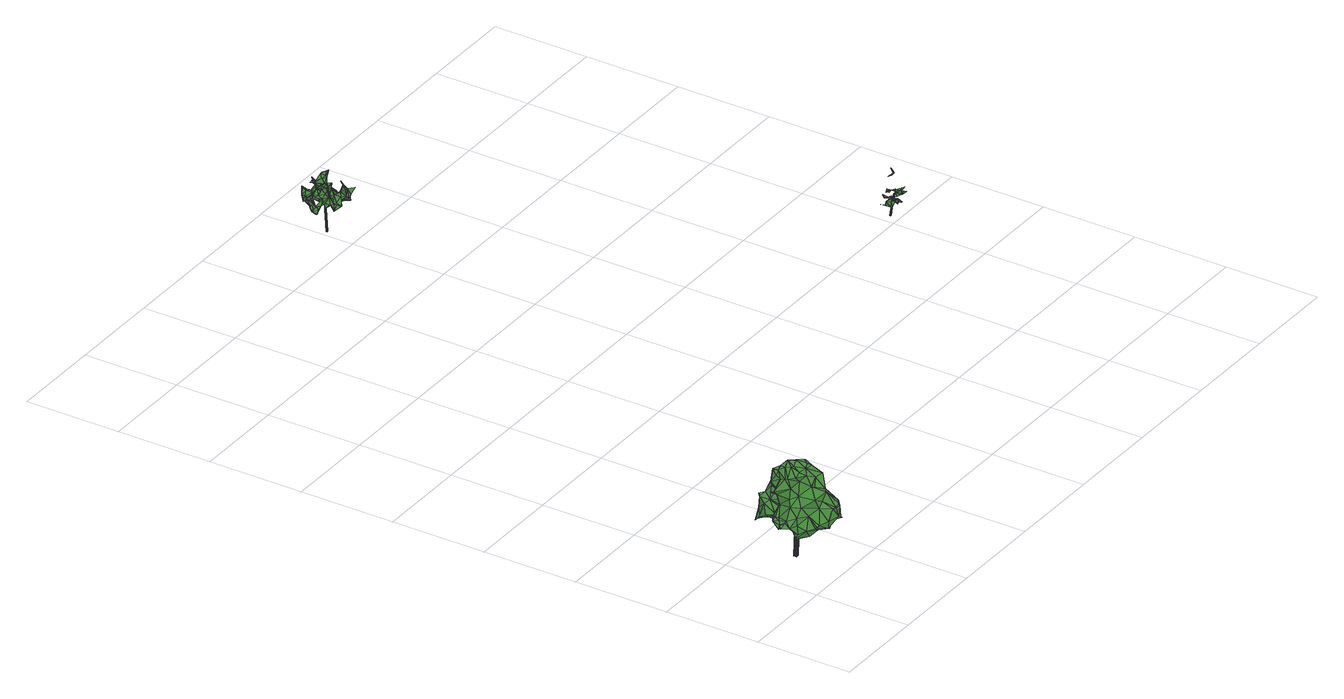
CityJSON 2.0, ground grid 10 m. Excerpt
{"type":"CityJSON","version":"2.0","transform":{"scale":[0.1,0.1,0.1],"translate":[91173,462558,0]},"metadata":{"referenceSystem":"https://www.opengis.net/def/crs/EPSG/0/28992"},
"CityObjects":{
"tree1":{"type":"SolitaryVegetationObject","attributes":{"gtid":52,"crown_width_m":7.32,"crown_median_z":5.92,"trunk_H_m":5.46,"trunk_DBH_m":0.293,"trunk_radius_m":0.147,"trunk_base_height_m":0.46,"original_gtid":"53"},"geometry":[{"type":"MultiSurface","lod":"3","boundaries":[[[0,1,2]],[[3,4,5]],[[6,7,8]],[[9,10,11]],[[12,13,14]],[[15,16,17]],[[18,19,20]],[[21,22,17]],[[23,24,25]],[[26,27,24]],[[25,24,27]],[[8,28,6]],[[25,29,20]],[[30,31,32]],[[33,34,35]],[[36,37,38]],[[36,38,39]],[[40,41,42]],[[43,44,45]],[[43,45,46]],[[47,48,13]],[[49,50,51]],[[52,53,54]],[[55,52,54]],[[42,56,40]],[[57,44,58]],[[59,28,60]],[[61,62,63]],[[64,65,66]],[[67,68,52]],[[8,16,60]],[[15,60,16]],[[69,70,71]],[[14,13,72]],[[73,74,75]],[[76,77,65]],[[78,79,80]],[[55,81,52]],[[58,44,82]],[[83,51,47]],[[83,47,84]],[[85,86,87]],[[9,45,44]],[[88,45,9]],[[89,90,49]],[[36,91,70]],[[92,93,94]],[[95,61,63]],[[96,0,2]],[[97,38,98]],[[99,33,100]],[[101,102,103]],[[104,48,47]],[[105,106,64]],[[107,108,109]],[[89,110,90]],[[111,81,112]],[[113,114,115]],[[116,115,117]],[[118,119,105]],[[44,57,10]],[[120,121,0]],[[122,19,18]],[[123,122,124]],[[69,125,70]],[[12,84,13]],[[126,124,122]],[[18,124,126]],[[127,128,129]],[[56,12,40]],[[56,84,12]],[[73,75,86]],[[130,5,131]],[[67,132,133]],[[47,51,134]],[[135,136,137]],[[95,79,138]],[[114,135,139]],[[140,121,141]],[[4,50,142]],[[143,99,144]],[[145,146,44]],[[122,18,126]],[[94,147,148]],[[9,44,10]],[[113,149,133]],[[2,68,96]],[[117,139,150]],[[115,139,117]],[[151,7,6]],[[152,144,153]],[[99,153,144]],[[12,14,154]],[[68,155,96]],[[57,39,156]],[[3,157,158]],[[159,119,160]],[[97,98,85]],[[149,145,67]],[[138,61,95]],[[17,161,15]],[[17,22,161]],[[106,105,162]],[[114,163,135]],[[11,10,97]],[[164,29,165]],[[144,110,143]],[[166,167,168]],[[58,39,57]],[[10,57,156]],[[169,70,117]],[[169,117,150]],[[18,164,124]],[[131,124,164]],[[32,31,170]],[[14,32,170]],[[11,97,85]],[[41,171,35]],[[8,71,169]],[[88,46,45]],[[164,18,29]],[[114,112,172]],[[11,88,9]],[[54,107,55]],[[173,161,22]],[[150,21,16]],[[150,16,169]],[[109,1,140]],[[114,172,163]],[[11,174,88]],[[175,88,174]],[[176,141,121]],[[72,177,173]],[[65,178,179]],[[180,181,23]],[[182,130,165]],[[182,165,27]],[[61,138,183]],[[61,183,171]],[[42,34,143]],[[65,64,159]],[[12,61,184]],[[175,123,185]],[[151,98,38]],[[62,186,63]],[[84,47,13]],[[76,179,187]],[[65,179,76]],[[10,156,97]],[[72,188,177]],[[173,15,161]],[[142,152,103]],[[18,20,29]],[[189,190,27]],[[85,98,151]],[[104,158,27]],[[37,7,38]],[[151,38,7]],[[143,110,89]],[[144,90,110]],[[144,152,90]],[[191,100,192]],[[191,192,179]],[[143,193,42]],[[94,93,147]],[[194,147,93]],[[156,39,38]],[[101,195,102]],[[196,77,79]],[[196,79,197]],[[171,183,192]],[[183,78,192]],[[21,30,22]],[[36,58,91]],[[58,36,39]],[[175,185,88]],[[159,106,119]],[[154,61,12]],[[41,40,61]],[[198,199,195]],[[121,1,0]],[[44,43,200]],[[97,156,38]],[[166,168,83]],[[25,201,23]],[[87,201,25]],[[202,203,104]],[[162,105,119]],[[92,204,205]],[[206,202,203]],[[131,102,124]],[[131,207,102]],[[207,131,5]],[[91,113,116]],[[17,16,21]],[[135,137,208]],[[164,130,131]],[[42,35,34]],[[143,34,33]],[[65,160,152]],[[4,209,50]],[[122,123,19]],[[175,19,123]],[[42,41,35]],[[205,93,92]],[[210,147,194]],[[210,194,62]],[[108,107,54]],[[108,53,68]],[[108,68,2]],[[54,53,108]],[[211,212,103]],[[52,68,53]],[[63,136,95]],[[169,71,70]],[[32,173,22]],[[22,30,32]],[[26,188,27]],[[72,173,32]],[[72,32,14]],[[60,15,173]],[[23,75,180]],[[213,64,0]],[[213,0,96]],[[134,203,104]],[[2,1,108]],[[134,104,47]],[[136,214,215]],[[216,217,74]],[[197,214,196]],[[217,181,74]],[[157,27,158]],[[136,215,95]],[[118,105,64]],[[106,159,64]],[[100,153,99]],[[137,186,208]],[[37,125,69]],[[128,127,218]],[[129,128,88]],[[67,133,149]],[[99,143,33]],[[197,215,214]],[[46,64,213]],[[118,64,46]],[[25,27,165]],[[56,42,167]],[[187,179,35]],[[219,51,50]],[[79,215,197]],[[88,128,46]],[[77,196,140]],[[220,120,221]],[[158,219,4]],[[158,203,219]],[[76,79,77]],[[187,79,76]],[[124,185,123]],[[78,138,79]],[[56,166,84]],[[79,187,80]],[[8,169,16]],[[89,193,143]],[[222,4,219]],[[221,66,223]],[[130,224,3]],[[130,190,224]],[[157,3,224]],[[44,200,145]],[[4,142,5]],[[20,87,25]],[[52,132,67]],[[81,132,52]],[[133,132,81]],[[43,225,200]],[[212,119,118]],[[155,225,96]],[[137,63,186]],[[154,210,62]],[[194,93,205]],[[95,215,79]],[[49,90,50]],[[31,30,94]],[[31,94,148]],[[46,128,212]],[[46,212,118]],[[222,50,209]],[[59,216,226]],[[81,111,133]],[[113,133,111]],[[171,41,61]],[[84,166,83]],[[183,138,78]],[[167,166,56]],[[192,80,35]],[[187,35,80]],[[83,49,51]],[[199,198,212]],[[227,174,11]],[[36,125,37]],[[189,27,157]],[[134,206,203]],[[86,226,73]],[[173,177,228]],[[173,228,60]],[[149,113,145]],[[58,145,113]],[[58,82,145]],[[70,125,36]],[[8,60,28]],[[26,229,230]],[[224,189,157]],[[224,190,189]],[[33,35,192]],[[182,27,130]],[[130,27,190]],[[19,175,174]],[[102,199,128]],[[223,66,65]],[[192,35,171]],[[58,113,91]],[[70,91,116]],[[70,116,117]],[[6,59,151]],[[135,163,136]],[[102,218,185]],[[4,222,209]],[[51,219,134]],[[201,86,231]],[[201,231,23]],[[129,88,185]],[[78,80,192]],[[167,42,193]],[[168,193,89]],[[100,33,192]],[[13,48,188]],[[13,188,72]],[[59,6,28]],[[188,48,27]],[[27,48,104]],[[130,164,165]],[[75,74,180]],[[194,205,62]],[[211,103,160]],[[152,160,103]],[[232,31,148]],[[61,154,62]],[[170,31,232]],[[154,170,232]],[[232,210,154]],[[154,14,170]],[[232,147,210]],[[232,148,147]],[[233,234,55]],[[128,218,102]],[[103,102,5]],[[198,195,101]],[[107,214,55]],[[212,128,199]],[[65,77,223]],[[64,221,120]],[[43,213,96]],[[49,83,168]],[[219,203,134]],[[23,231,75]],[[86,75,231]],[[90,50,209]],[[100,191,153]],[[102,207,5]],[[103,224,142]],[[5,142,224]],[[5,224,103]],[[205,208,62]],[[62,208,186]],[[152,153,235]],[[152,235,65]],[[65,159,160]],[[119,106,162]],[[160,119,212]],[[211,160,212]],[[153,191,178]],[[179,178,191]],[[226,151,59]],[[64,120,0]],[[94,30,21]],[[3,5,130]],[[188,230,177]],[[178,65,235]],[[178,235,153]],[[141,221,223]],[[141,220,221]],[[176,220,141]],[[12,184,40]],[[213,43,46]],[[141,223,77]],[[77,140,141]],[[109,108,1]],[[44,146,82]],[[227,11,85]],[[120,220,121]],[[37,71,7]],[[37,69,71]],[[7,71,8]],[[176,121,220]],[[152,142,50]],[[152,50,90]],[[227,20,174]],[[227,85,20]],[[19,174,20]],[[129,185,127]],[[127,185,218]],[[102,185,124]],[[115,114,139]],[[214,236,196]],[[214,107,236]],[[109,196,236]],[[109,140,196]],[[219,50,222]],[[109,236,107]],[[228,216,59]],[[228,59,60]],[[145,82,146]],[[151,237,85]],[[86,85,237]],[[86,237,151]],[[179,192,35]],[[151,226,86]],[[216,74,226]],[[74,73,226]],[[101,103,198]],[[103,212,198]],[[40,184,61]],[[139,204,150]],[[68,67,155]],[[3,158,4]],[[102,238,199]],[[195,199,238]],[[195,238,102]],[[177,216,228]],[[136,63,137]],[[233,55,214]],[[233,136,234]],[[233,214,136]],[[172,234,163]],[[136,163,234]],[[55,234,81]],[[104,203,158]],[[116,113,115]],[[114,113,111]],[[180,74,181]],[[177,230,216]],[[217,216,230]],[[188,26,230]],[[121,140,1]],[[114,111,112]],[[135,205,204]],[[92,94,204]],[[135,204,139]],[[21,204,94]],[[150,204,21]],[[25,165,29]],[[89,49,168]],[[64,66,221]],[[168,167,193]],[[135,208,205]],[[20,85,87]],[[67,145,155]],[[172,112,234]],[[81,234,112]],[[24,229,26]],[[86,201,87]],[[23,229,24]],[[229,23,181]],[[230,229,181]],[[230,181,217]],[[43,96,225]],[[155,145,225]],[[200,225,145]],[[239,240,241]],[[239,241,242]],[[242,241,243]],[[242,243,244]],[[243,241,245]],[[243,245,244]],[[241,240,246]],[[241,246,245]],[[246,240,247]],[[246,247,245]],[[245,247,248]],[[245,248,244]],[[248,247,249]],[[248,249,244]],[[247,240,250]],[[247,250,249]],[[249,250,251]],[[249,251,244]],[[250,240,252]],[[250,252,251]],[[251,252,253]],[[251,253,244]],[[252,240,254]],[[252,254,253]],[[253,254,255]],[[253,255,244]],[[254,240,256]],[[254,256,255]],[[256,240,257]],[[256,257,255]],[[255,257,258]],[[255,258,244]],[[257,240,259]],[[257,259,258]],[[258,259,260]],[[258,260,244]],[[259,240,261]],[[259,261,260]],[[260,261,262]],[[260,262,244]],[[261,240,263]],[[261,263,262]],[[263,240,239]],[[263,239,262]],[[262,239,242]],[[262,242,244]]]}]},
"tree2":{"type":"SolitaryVegetationObject","attributes":{"gtid":94,"crown_width_m":4.27,"crown_median_z":4.28,"trunk_H_m":4.01,"trunk_DBH_m":0.131,"trunk_radius_m":0.0653,"trunk_base_height_m":0.27,"original_gtid":"96"},"geometry":[{"type":"MultiSurface","lod":"3","boundaries":[[[264,265,266]],[[267,268,269]],[[270,271,272]],[[273,274,275]],[[276,277,278]],[[278,279,280]],[[281,282,283]],[[284,285,286]],[[287,288,289]],[[290,291,283]],[[292,293,294]],[[295,296,297]],[[281,291,298]],[[299,300,269]],[[293,301,292]],[[265,302,303]],[[304,299,305]],[[306,307,308]],[[309,310,311]],[[312,313,314]],[[315,316,317]],[[289,318,287]],[[319,320,314]],[[321,285,284]],[[291,281,283]],[[322,323,316]],[[323,322,324]],[[325,326,327]],[[266,303,328]],[[265,303,266]],[[277,329,278]],[[264,302,265]],[[307,330,308]],[[331,332,333]],[[323,334,335]],[[336,337,338]],[[282,335,334]],[[270,339,340]],[[335,282,281]],[[341,286,285]],[[342,343,344]],[[341,345,286]],[[346,347,348]],[[349,339,323]],[[350,299,273]],[[350,351,299]],[[280,352,353]],[[354,298,290]],[[355,356,357]],[[358,326,359]],[[353,352,360]],[[361,362,363]],[[364,365,306]],[[366,367,272]],[[368,342,369]],[[318,370,371]],[[364,306,288]],[[372,290,283]],[[372,354,290]],[[323,324,373]],[[281,374,375]],[[298,374,281]],[[376,372,377]],[[376,354,372]],[[293,331,378]],[[275,350,273]],[[379,364,308]],[[380,381,382]],[[292,331,293]],[[283,282,372]],[[293,383,294]],[[384,378,352]],[[360,385,353]],[[290,298,291]],[[272,377,339]],[[386,387,388]],[[367,388,387]],[[381,389,390]],[[330,379,391]],[[277,276,392]],[[305,393,394]],[[376,377,272]],[[335,281,395]],[[396,347,397]],[[366,314,367]],[[373,363,334]],[[305,394,398]],[[305,398,304]],[[276,399,307]],[[330,307,399]],[[330,399,276]],[[400,347,341]],[[337,401,402]],[[309,401,337]],[[371,287,318]],[[344,369,342]],[[321,341,285]],[[384,403,383]],[[288,371,308]],[[404,308,371]],[[396,347,400]],[[384,344,403]],[[396,405,347]],[[314,320,312]],[[406,273,275]],[[321,400,341]],[[407,408,409]],[[404,371,391]],[[396,371,397]],[[357,337,342]],[[340,339,410]],[[411,412,409]],[[275,273,413]],[[327,395,375]],[[375,395,281]],[[296,414,328]],[[338,337,357]],[[377,323,339]],[[402,311,343]],[[401,343,311]],[[401,311,402]],[[407,409,415]],[[407,415,325]],[[395,323,335]],[[416,288,306]],[[308,416,306]],[[348,396,397]],[[319,313,320]],[[417,409,401]],[[397,347,418]],[[292,332,331]],[[339,270,272]],[[367,387,408]],[[380,400,389]],[[378,353,352]],[[419,315,420]],[[419,420,358]],[[369,344,368]],[[269,274,273]],[[354,388,298]],[[421,274,269]],[[378,331,353]],[[383,403,422]],[[316,423,317]],[[412,401,409]],[[424,383,422]],[[298,388,374]],[[333,295,331]],[[347,396,348]],[[418,419,425]],[[418,266,419]],[[296,328,345]],[[286,345,328]],[[408,387,411]],[[313,426,367]],[[323,373,334]],[[286,427,284]],[[377,282,323]],[[371,370,391]],[[402,421,428]],[[429,365,379]],[[364,379,365]],[[383,293,378]],[[383,378,384]],[[421,402,430]],[[314,366,343]],[[428,421,274]],[[301,332,294]],[[380,405,396]],[[380,382,405]],[[341,347,345]],[[348,423,316]],[[418,425,397]],[[424,301,293]],[[278,280,330]],[[301,294,292]],[[278,431,432]],[[414,322,419]],[[379,404,391]],[[342,337,343]],[[413,406,275]],[[375,367,408]],[[374,367,375]],[[307,306,421]],[[362,361,422]],[[321,390,389]],[[381,380,389]],[[400,321,389]],[[309,337,428]],[[284,382,321]],[[427,382,284]],[[325,415,309]],[[325,309,311]],[[429,274,365]],[[344,433,340]],[[422,414,296]],[[301,434,333]],[[333,434,295]],[[409,408,411]],[[316,323,377]],[[388,367,426]],[[354,367,388]],[[408,435,375]],[[347,346,436]],[[403,344,340]],[[340,437,403]],[[339,349,363]],[[278,330,276]],[[364,288,308]],[[308,391,370]],[[438,355,357]],[[379,439,423]],[[330,439,379]],[[324,414,422]],[[324,422,361]],[[302,427,303]],[[440,297,441]],[[400,287,396]],[[371,396,287]],[[394,442,443]],[[303,427,286]],[[339,363,362]],[[441,410,440]],[[441,346,410]],[[431,355,438]],[[348,397,404]],[[327,326,444]],[[273,406,413]],[[443,268,398]],[[443,398,394]],[[299,350,300]],[[377,372,282]],[[404,397,425]],[[353,440,330]],[[330,280,353]],[[411,343,412]],[[414,324,322]],[[395,420,445]],[[304,398,267]],[[267,398,268]],[[273,299,267]],[[324,361,363]],[[425,419,358]],[[305,269,416]],[[358,379,425]],[[344,343,446]],[[366,446,343]],[[314,343,411]],[[432,279,278]],[[391,308,330]],[[352,360,279]],[[352,279,432]],[[447,279,448]],[[360,448,279]],[[392,355,329]],[[432,431,368]],[[296,434,424]],[[304,267,299]],[[269,268,288]],[[416,269,288]],[[421,306,365]],[[446,449,271]],[[366,449,446]],[[450,443,442]],[[450,442,370]],[[276,329,392]],[[358,444,326]],[[376,272,354]],[[368,438,342]],[[287,396,397]],[[296,424,422]],[[349,323,282]],[[436,296,345]],[[362,410,339]],[[451,320,312]],[[388,426,386]],[[419,266,346]],[[419,346,414]],[[328,346,266]],[[320,313,312]],[[403,437,439]],[[403,439,410]],[[429,379,358]],[[348,404,423]],[[273,267,269]],[[357,356,337]],[[392,329,277]],[[374,388,367]],[[390,321,382]],[[337,402,343]],[[350,275,300]],[[380,396,400]],[[375,435,327]],[[313,386,426]],[[313,426,452]],[[453,384,432]],[[453,432,368]],[[429,310,274]],[[358,310,429]],[[359,311,310]],[[359,310,358]],[[346,316,410]],[[348,316,346]],[[309,415,401]],[[309,428,310]],[[274,310,428]],[[347,436,345]],[[347,405,454]],[[266,418,347]],[[421,430,307]],[[276,307,430]],[[423,404,379]],[[379,308,404]],[[379,404,425]],[[275,274,300]],[[300,274,269]],[[368,431,369]],[[349,282,334]],[[314,387,319]],[[264,266,303]],[[411,387,314]],[[439,440,410]],[[439,330,440]],[[419,322,316]],[[410,317,340]],[[318,450,370]],[[417,415,409]],[[417,401,415]],[[428,455,337]],[[382,264,303]],[[382,303,405]],[[264,382,302]],[[302,382,427]],[[305,299,269]],[[408,407,435]],[[308,370,442]],[[441,296,346]],[[346,296,436]],[[308,442,416]],[[416,442,393]],[[325,327,435]],[[325,435,407]],[[439,437,317]],[[439,317,423]],[[368,402,337]],[[402,428,337]],[[416,393,305]],[[292,294,332]],[[316,377,445]],[[272,367,354]],[[314,313,367]],[[395,377,323]],[[445,377,395]],[[313,319,387]],[[313,387,386]],[[395,444,420]],[[390,382,381]],[[296,441,297]],[[295,434,296]],[[274,421,365]],[[342,438,357]],[[301,333,332]],[[419,316,315]],[[371,287,397]],[[371,288,287]],[[349,334,363]],[[325,311,359]],[[318,289,450]],[[356,368,337]],[[315,317,420]],[[353,297,440]],[[353,331,297]],[[295,297,331]],[[383,424,293]],[[395,327,444]],[[271,340,433]],[[271,270,340]],[[446,271,433]],[[344,446,433]],[[276,368,329]],[[289,443,450]],[[278,329,431]],[[384,453,344]],[[368,344,453]],[[414,346,328]],[[420,317,445]],[[316,445,317]],[[422,403,410]],[[422,410,362]],[[288,268,289]],[[289,268,443]],[[368,276,430]],[[368,430,402]],[[328,454,286]],[[303,286,454]],[[303,454,328]],[[356,431,368]],[[329,368,431]],[[368,431,438]],[[412,343,401]],[[373,324,363]],[[393,442,394]],[[325,359,326]],[[340,317,437]],[[316,317,410]],[[272,449,366]],[[271,449,272]],[[420,444,358]],[[293,292,383]],[[301,424,434]],[[383,292,294]],[[352,432,384]],[[431,356,355]],[[454,405,303]],[[347,303,266]],[[454,303,347]],[[448,360,352]],[[448,352,279]],[[279,352,280]],[[456,457,458]],[[458,457,459]],[[457,456,460]],[[457,460,459]],[[459,460,461]],[[459,461,458]],[[461,460,462]],[[461,462,458]],[[460,456,463]],[[460,463,462]],[[462,463,458]],[[463,456,458]]]}]},
"tree3":{"type":"SolitaryVegetationObject","attributes":{"gtid":90,"crown_width_m":2.15,"crown_median_z":2.91,"trunk_H_m":2.35,"trunk_DBH_m":0.0422,"trunk_radius_m":0.0211,"trunk_base_height_m":0.56,"original_gtid":"92"},"geometry":[{"type":"MultiSurface","lod":"3","boundaries":[[[464,465,466]],[[466,465,467]],[[468,469,470]],[[471,472,473]],[[474,475,476]],[[477,478,479]],[[480,467,465]],[[481,470,482]],[[483,484,485]],[[486,487,488]],[[489,490,491]],[[492,475,473]],[[485,493,483]],[[494,470,495]],[[496,472,497]],[[498,499,467]],[[476,489,474]],[[470,469,500]],[[501,481,482]],[[502,503,473]],[[504,485,484]],[[474,505,475]],[[506,477,507]],[[508,495,470]],[[496,464,497]],[[494,493,485]],[[509,510,511]],[[475,505,472]],[[496,466,465]],[[479,512,513]],[[477,513,507]],[[477,479,513]],[[514,492,515]],[[474,489,491]],[[498,467,480]],[[480,516,498]],[[464,470,500]],[[481,517,518]],[[484,483,504]],[[473,472,502]],[[501,495,508]],[[471,473,514]],[[519,471,520]],[[509,511,521]],[[493,504,483]],[[513,478,477]],[[498,516,499]],[[481,508,517]],[[488,465,466]],[[464,469,517]],[[482,470,494]],[[511,522,510]],[[523,524,493]],[[511,510,519]],[[473,503,514]],[[487,486,525]],[[512,478,513]],[[472,526,475]],[[525,486,488]],[[476,475,492]],[[511,510,521]],[[508,470,464]],[[485,504,495]],[[487,525,488]],[[489,476,490]],[[496,527,464]],[[508,464,527]],[[471,514,503]],[[495,494,485]],[[466,467,480]],[[517,469,518]],[[500,468,469]],[[480,488,466]],[[519,472,471]],[[514,492,473]],[[508,527,517]],[[473,475,472]],[[476,492,505]],[[505,492,472]],[[466,496,464]],[[512,479,478]],[[472,492,473]],[[465,464,527]],[[482,494,495]],[[522,511,519]],[[464,500,469]],[[472,496,526]],[[502,472,519]],[[468,518,469]],[[494,495,524]],[[476,505,474]],[[490,474,491]],[[505,491,474]],[[497,472,526]],[[528,468,518]],[[523,494,524]],[[480,465,488]],[[496,465,527]],[[497,526,496]],[[508,481,501]],[[503,520,471]],[[510,522,519]],[[481,468,470]],[[527,464,517]],[[521,510,509]],[[504,493,524]],[[495,504,524]],[[523,493,494]],[[519,520,502]],[[503,502,520]],[[518,468,481]],[[482,495,501]],[[476,474,490]],[[529,530,531]],[[531,530,532]],[[530,533,532]],[[532,533,531]],[[533,530,534]],[[533,534,531]],[[534,530,529]],[[534,529,531]]]}]}
},
"vertices":[
[74,65,58],[77,57,55],[79,61,58],[38,73,79],[36,73,83],[36,79,71],[24,37,39],[30,41,39],[37,31,38],[51,65,49],[53,60,42],[40,63,46],[44,33,87],[34,41,79],[39,26,77],[33,22,51],[41,24,45],[34,20,52],[26,79,49],[31,77,47],[25,68,53],[47,17,46],[35,19,54],[15,57,57],[20,57,59],[22,61,58],[22,55,58],[28,58,68],[24,37,40],[25,71,54],[46,16,54],[52,15,65],[44,25,66],[64,53,100],[62,50,98],[66,47,95],[52,43,42],[41,42,41],[42,46,42],[49,50,41],[55,36,91],[63,33,92],[58,48,95],[70,63,55],[59,61,42],[58,63,51],[61,71,55],[30,47,87],[28,47,77],[47,64,96],[43,69,94],[36,57,91],[88,48,52],[88,48,53],[87,47,54],[85,42,56],[51,43,92],[54,59,41],[64,46,40],[26,37,43],[29,29,48],[58,27,80],[61,15,70],[63,32,71],[71,73,60],[66,69,75],[62,68,72],[78,51,52],[81,54,54],[40,36,41],[52,35,44],[39,34,39],[31,36,69],[15,45,55],[11,46,54],[10,47,54],[68,57,73],[69,57,72],[62,47,77],[71,43,70],[70,50,82],[79,44,52],[64,53,47],[39,56,90],[36,41,94],[31,58,49],[18,50,54],[26,61,54],[50,74,53],[51,64,102],[47,69,97],[57,43,44],[62,11,52],[61,12,53],[59,13,54],[64,31,74],[77,63,56],[42,56,45],[34,50,49],[54,58,96],[55,52,92],[52,72,73],[40,79,64],[53,76,73],[26,60,79],[73,83,61],[73,82,61],[81,48,54],[81,54,55],[75,53,53],[51,64,101],[70,40,50],[75,36,52],[66,44,40],[68,30,48],[61,32,47],[59,41,46],[54,33,45],[67,77,59],[68,81,61],[70,63,56],[69,61,55],[28,82,45],[38,84,45],[33,84,54],[48,40,43],[25,83,45],[50,89,53],[50,82,54],[49,83,53],[35,73,65],[30,81,68],[82,47,53],[76,48,51],[23,61,83],[62,29,52],[70,35,64],[56,31,59],[64,33,77],[58,29,47],[65,50,64],[62,53,66],[41,76,81],[58,59,101],[52,60,95],[71,52,50],[63,56,49],[56,10,68],[54,12,66],[73,50,50],[53,19,42],[29,45,44],[53,71,84],[52,60,82],[53,23,80],[77,58,55],[47,52,42],[34,59,79],[31,60,79],[68,75,61],[64,74,74],[33,20,53],[71,84,62],[72,30,53],[30,76,62],[28,62,56],[45,51,90],[51,51,93],[51,60,96],[44,26,45],[49,25,71],[63,33,91],[78,31,54],[36,31,60],[36,74,47],[36,76,46],[56,53,63],[27,38,60],[61,63,73],[68,52,83],[9,47,54],[13,48,56],[35,61,60],[61,34,82],[49,34,78],[41,85,51],[53,21,60],[70,51,82],[26,45,70],[39,57,76],[42,64,65],[62,51,82],[62,47,89],[53,58,96],[58,12,69],[47,69,72],[69,46,67],[79,41,70],[57,71,63],[51,74,55],[68,59,54],[17,55,56],[21,63,83],[23,61,82],[55,18,50],[61,17,54],[21,63,84],[31,83,71],[58,24,57],[38,72,97],[57,12,69],[55,81,73],[58,77,62],[73,67,56],[76,40,67],[76,40,68],[17,40,53],[17,45,57],[48,83,53],[37,63,89],[56,67,60],[59,69,65],[38,68,91],[64,61,72],[44,70,77],[69,61,54],[17,41,53],[35,66,52],[27,38,52],[19,53,57],[20,45,58],[13,49,55],[54,13,66],[76,33,54],[78,32,54],[52,68,77],[77,45,53],[28,46,53],[39,69,59],[49,52,5],[48,52,5],[49,53,5],[51,51,59],[51,52,59],[49,51,59],[50,52,59],[49,54,5],[48,54,5],[50,53,59],[49,53,59],[47,54,5],[48,53,59],[46,54,5],[48,52,59],[46,53,5],[48,51,59],[46,52,5],[46,51,5],[48,50,59],[47,51,5],[49,50,59],[48,51,5],[50,50,59],[49,51,5],
[315,749,30],[317,749,32],[313,746,32],[286,737,37],[287,738,39],[291,734,37],[313,730,42],[312,726,40],[313,721,42],[293,737,32],[295,731,37],[291,731,34],[301,734,51],[298,735,54],[300,735,54],[301,744,55],[303,742,52],[321,721,33],[321,726,35],[325,718,35],[310,757,39],[306,759,44],[311,757,39],[299,747,37],[292,743,39],[291,745,39],[320,717,36],[321,715,35],[320,741,59],[317,740,56],[322,740,59],[317,746,50],[316,749,46],[312,743,51],[319,717,36],[286,735,34],[291,731,35],[322,746,55],[316,753,29],[312,751,32],[286,737,38],[288,735,42],[295,737,44],[298,736,45],[297,741,44],[298,722,39],[299,730,42],[301,724,40],[313,718,55],[313,714,52],[308,718,50],[307,735,39],[312,737,39],[309,733,41],[293,746,42],[308,712,54],[310,715,55],[304,758,36],[314,739,39],[319,732,40],[316,739,41],[304,722,39],[308,727,35],[309,727,35],[312,750,39],[299,735,55],[303,741,48],[316,745,57],[318,744,58],[322,747,55],[323,732,39],[321,726,33],[294,720,49],[297,723,48],[294,719,49],[316,731,44],[310,731,42],[307,755,40],[304,726,53],[305,723,47],[309,729,50],[309,751,40],[312,743,39],[308,749,39],[308,742,38],[321,732,40],[287,730,32],[287,731,32],[304,743,54],[309,746,52],[319,720,39],[295,727,58],[297,726,56],[298,725,56],[305,735,37],[308,730,39],[306,747,55],[321,739,45],[319,735,44],[320,735,43],[296,738,44],[298,736,44],[307,721,46],[312,716,43],[303,728,54],[307,727,57],[295,744,43],[297,744,43],[322,722,39],[321,733,40],[316,719,37],[314,720,37],[315,725,38],[315,728,41],[313,742,54],[302,738,41],[306,752,31],[306,754,30],[311,755,31],[317,739,54],[309,736,52],[310,751,54],[310,709,45],[310,713,46],[315,712,43],[304,756,30],[304,756,29],[297,742,44],[294,735,55],[288,738,44],[286,740,45],[312,727,33],[302,747,37],[302,746,37],[287,737,39],[303,736,47],[302,753,37],[300,720,40],[300,726,45],[311,735,50],[303,739,40],[307,751,32],[296,735,28],[306,720,40],[307,717,41],[302,713,39],[313,739,46],[307,717,45],[302,718,41],[295,735,28],[315,743,39],[299,719,33],[291,737,43],[302,718,40],[308,742,37],[311,739,37],[310,729,35],[297,731,43],[317,740,46],[307,736,39],[318,746,50],[304,739,35],[315,711,46],[312,759,32],[294,726,42],[300,735,42],[302,731,46],[303,730,58],[304,737,54],[305,729,44],[322,750,50],[310,723,39],[312,749,39],[308,732,42],[298,726,56],[303,735,47],[310,741,50],[314,741,47],[289,738,44],[286,743,43],[305,732,29],[310,728,37],[305,724,44],[299,745,56],[300,746,55],[309,723,39],[291,745,40],[310,719,60],[319,709,52],[302,734,52],[309,752,33],[290,726,44],[308,732,3],[308,733,3],[307,734,43],[307,735,43],[307,733,3],[306,735,43],[306,734,43],[307,732,3],
[606,307,25],[602,305,29],[602,305,30],[600,306,30],[603,310,19],[604,309,23],[606,307,22],[616,307,30],[611,305,31],[616,303,30],[613,298,29],[612,300,28],[615,299,29],[613,308,49],[612,310,46],[609,311,46],[599,305,30],[603,305,18],[608,308,17],[617,302,17],[617,301,18],[615,303,18],[603,296,28],[600,295,26],[601,301,28],[614,295,32],[615,295,32],[612,296,34],[616,301,30],[616,307,19],[611,308,19],[612,305,21],[607,304,27],[608,304,27],[598,308,30],[599,311,32],[605,309,23],[607,305,17],[615,307,28],[618,307,29],[616,305,21],[613,299,29],[613,311,53],[611,307,52],[606,306,22],[607,309,33],[609,312,29],[609,313,32],[612,309,46],[613,307,49],[619,303,31],[621,301,32],[597,308,30],[601,308,24],[602,310,19],[613,310,30],[616,308,30],[605,311,31],[612,312,27],[615,312,22],[614,307,21],[603,296,29],[610,302,27],[606,306,25],[602,315,18],[608,307,6],[608,308,6],[610,305,29],[610,306,29],[607,308,6],[607,307,6]
]}
